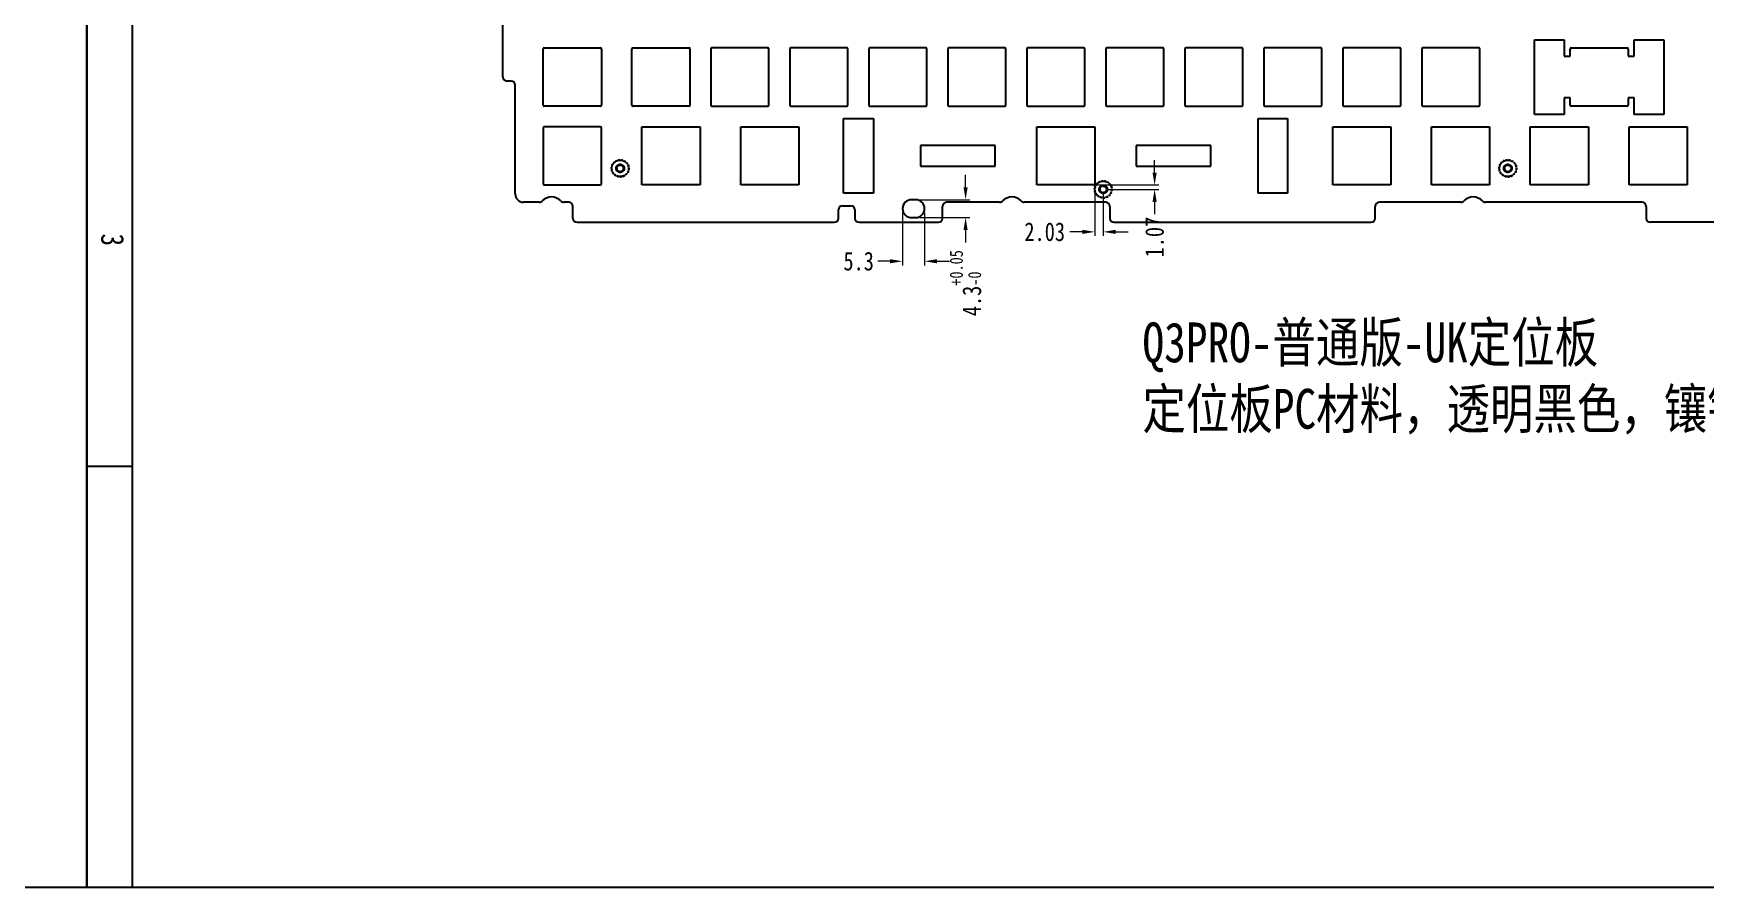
# Model space of a CAD drawing. Header units: inches. Extents: x 244 to 1530, y -66 to 358.
# Drawn here: x 874.2 to 1277.3, y -65.8 to 140 of the extents above; entities that cross this region are included whole.
import ezdxf

# ---------------------------------------------------------------- set-up
doc = ezdxf.new("R2010")
doc.units = ezdxf.units.IN
doc.header["$LTSCALE"] = 1.21
doc.header["$MEASUREMENT"] = 0
doc.header["$PDMODE"] = 3
doc.header["$PDSIZE"] = 0.3125
doc.linetypes.add('HIDDEN', pattern=[0.2, 0.1, -0.1])
doc.layers.get('0').update_dxf_attribs({"linetype": 'CONTINUOUS'})
doc.layers.get('Defpoints').update_dxf_attribs({"linetype": 'CONTINUOUS'})
doc.layers.add('DEFAULT_2', color=8, linetype='HIDDEN')
doc.layers.add('图框', color=7, linetype='CONTINUOUS')
doc.styles.get("Standard").update_dxf_attribs({"font": 'txt', "width": 0.8})
doc.dimstyles.new('YanXiu', dxfattribs={"dimscale": 1.5, "dimtxt": 3, "dimasz": 2, "dimexe": 0.66, "dimexo": 0.66, "dimgap": 0.66, "dimtad": 0, "dimdsep": 46, "dimtxsty": 'STANDARD', "dimcen": 0, "dimclrd": 3, "dimclre": 6, "dimclrt": 3, "dimazin": 2, "dimtm": 1e-09, "dimtfac": 1, "dimtofl": 0, "dimtmove": 0, "dimatfit": 3, "dimfxl": 1, "dimlwd": 5, "dimlwe": 5, "dimarcsym": 0})

# ---------------------------------------------------------------- blocks, each defined once
blk = doc.blocks.new('*D47')
at = {"color": 3, "lineweight": 5}
for p, q in [((1098.92, 102.94), (1098.92, 105.94)), ((1098.92, 92.64), (1098.92, 89.64))]:
    blk.add_line(p, q, dxfattribs=at)
at = {"color": 6, "lineweight": 5}
for p, q in [((1087.87, 99.94), (1099.91, 99.94)), ((1087.87, 95.64), (1099.91, 95.64))]:
    blk.add_line(p, q, dxfattribs=at)
at = {"color": 3}
for points in [[(1098.42, 102.94), (1099.42, 102.94), (1098.92, 99.94)], [(1098.42, 92.64), (1099.42, 92.64), (1098.92, 95.64)]]:
    blk.add_solid(points, dxfattribs=at)
at = {"layer": 'Defpoints', "color": 0}
for p in [(1086.88, 99.94), (1086.88, 95.64), (1098.92, 95.64)]:
    blk.add_point(p, dxfattribs=at)
at = {"color": 3, "insert": (1098.92, 79.83), "char_height": 4.5, "attachment_point": 5, "rotation": 90}
blk.add_mtext('4.3{\\H0.7x;\\S+0.05^ -0;}', dxfattribs=at)
blk = doc.blocks.new('*D48')
at = {"color": 6, "lineweight": 5}
for p, q in [((1083.73, 96.8), (1083.73, 84.12)), ((1089.03, 96.8), (1089.03, 84.12))]:
    blk.add_line(p, q, dxfattribs=at)
at = {"color": 3, "lineweight": 5}
for p, q in [((1080.73, 85.11), (1077.73, 85.11)), ((1092.03, 85.11), (1095.03, 85.11))]:
    blk.add_line(p, q, dxfattribs=at)
at = {"color": 3}
for points in [[(1080.73, 85.61), (1080.73, 84.61), (1083.73, 85.11)], [(1092.03, 85.61), (1092.03, 84.61), (1089.03, 85.11)]]:
    blk.add_solid(points, dxfattribs=at)
at = {"layer": 'Defpoints', "color": 0}
for p in [(1083.73, 97.79), (1089.03, 97.79), (1083.73, 85.11)]:
    blk.add_point(p, dxfattribs=at)
at = {"color": 3, "insert": (1073.14, 85.11), "char_height": 4.5, "attachment_point": 5}
blk.add_mtext('5.3', dxfattribs=at)
blk = doc.blocks.new('*D40')
at = {"color": 3, "lineweight": 5}
for p, q in [((1144.49, 106.49), (1144.49, 109.49)), ((1144.49, 99.42), (1144.49, 96.42))]:
    blk.add_line(p, q, dxfattribs=at)
at = {"color": 6, "lineweight": 5}
for p, q in [((1124.07, 103.49), (1145.48, 103.49)), ((1133.1, 102.42), (1145.48, 102.42))]:
    blk.add_line(p, q, dxfattribs=at)
at = {"color": 3}
for points in [[(1143.99, 106.49), (1144.99, 106.49), (1144.49, 103.49)], [(1143.99, 99.42), (1144.99, 99.42), (1144.49, 102.42)]]:
    blk.add_solid(points, dxfattribs=at)
at = {"layer": 'Defpoints', "color": 0}
for p in [(1123.08, 103.49), (1132.11, 102.42), (1144.49, 102.42)]:
    blk.add_point(p, dxfattribs=at)
at = {"color": 3, "insert": (1144.49, 90.93), "char_height": 4.5, "attachment_point": 5, "rotation": 90}
blk.add_mtext('1.07', dxfattribs=at)
blk = doc.blocks.new('*D41')
at = {"color": 6, "lineweight": 5}
for p, q in [((1130.08, 102.5), (1130.08, 91.2)), ((1132.11, 101.43), (1132.11, 91.2))]:
    blk.add_line(p, q, dxfattribs=at)
at = {"color": 3, "lineweight": 5}
for p, q in [((1127.08, 92.19), (1124.08, 92.19)), ((1135.11, 92.19), (1138.11, 92.19))]:
    blk.add_line(p, q, dxfattribs=at)
at = {"color": 3}
for points in [[(1127.08, 92.69), (1127.08, 91.69), (1130.08, 92.19)], [(1135.11, 92.69), (1135.11, 91.69), (1132.11, 92.19)]]:
    blk.add_solid(points, dxfattribs=at)
at = {"layer": 'Defpoints', "color": 0}
for p in [(1130.08, 103.49), (1132.11, 102.42), (1130.08, 92.19)]:
    blk.add_point(p, dxfattribs=at)
at = {"color": 3, "insert": (1117.99, 92.19), "char_height": 4.5, "attachment_point": 5}
blk.add_mtext('2.03', dxfattribs=at)

msp = doc.modelspace()

# ---------------------------------------------------------------- linework, layer by layer
at = {"color": 7, "linetype": 'Continuous'}
for p, q in [((887.041, 357.278), (887.041, -65.79)), ((887.041, -65.79), (887.041, 357.278)), ((898.047, -65.79), (898.047, 346.272)), ((987.345, 129.515), (987.345, 191.515)), ((1236.066, 138.493), (1243.266, 138.493)), ((1236.066, 120.493), (1236.066, 138.493)), ((1243.266, 138.493), (1243.266, 134.493)), ((1260.066, 138.493), (1267.266, 138.493)), ((1260.066, 134.493), (1260.066, 138.493)), ((1267.266, 138.493), (1267.266, 120.493)), ((1037.476, 136.243), (1037.476, 122.743)), ((1051.226, 136.493), (1037.726, 136.493)), ((1051.476, 122.743), (1051.476, 136.243)), ((1056.526, 136.243), (1056.526, 122.743)), ((1070.276, 136.493), (1056.776, 136.493)), ((1070.526, 122.743), (1070.526, 136.243)), ((1075.576, 136.243), (1075.576, 122.743)), ((1089.326, 136.493), (1075.826, 136.493)), ((1089.576, 122.743), (1089.576, 136.243)), ((1094.626, 136.243), (1094.626, 122.743)), ((1108.376, 136.493), (1094.876, 136.493)), ((1108.626, 122.743), (1108.626, 136.243)), ((1113.676, 136.243), (1113.676, 122.743)), ((1127.426, 136.493), (1113.926, 136.493)), ((1127.676, 122.743), (1127.676, 136.243)), ((1132.726, 136.243), (1132.726, 122.743)), ((1146.476, 136.493), (1132.976, 136.493)), ((1146.726, 122.743), (1146.726, 136.243)), ((1151.776, 136.243), (1151.776, 122.743)), ((1165.526, 136.493), (1152.026, 136.493)), ((1165.776, 122.743), (1165.776, 136.243)), ((1170.826, 136.243), (1170.826, 122.743)), ((1184.576, 136.493), (1171.076, 136.493)), ((1184.826, 122.743), (1184.826, 136.243)), ((1189.876, 136.243), (1189.876, 122.743)), ((1203.626, 136.493), (1190.126, 136.493)), ((1203.876, 122.743), (1203.876, 136.243)), ((1208.926, 136.243), (1208.926, 122.743)), ((1222.676, 136.493), (1209.176, 136.493)), ((1222.926, 122.743), (1222.926, 136.243)), ((1243.266, 134.493), (1244.666, 134.493)), ((1244.666, 134.493), (1244.666, 136.243)), ((1244.916, 136.493), (1258.416, 136.493)), ((1258.666, 136.243), (1258.666, 134.493)), ((1258.666, 134.493), (1260.066, 134.493)), ((989.345, 128.515), (988.345, 128.515)), ((990.345, 101.323), (990.345, 127.515)), ((1037.726, 122.493), (1051.226, 122.493)), ((1056.776, 122.493), (1070.276, 122.493)), ((1075.826, 122.493), (1089.326, 122.493)), ((1094.876, 122.493), (1108.376, 122.493)), ((1113.926, 122.493), (1127.426, 122.493)), ((1132.976, 122.493), (1146.476, 122.493)), ((1152.026, 122.493), (1165.526, 122.493)), ((1171.076, 122.493), (1184.576, 122.493)), ((1190.126, 122.493), (1203.626, 122.493)), ((1209.176, 122.493), (1222.676, 122.493)), ((1244.666, 124.493), (1243.266, 124.493)), ((1243.266, 124.493), (1243.266, 120.493)), ((1244.666, 122.743), (1244.666, 124.493)), ((1258.416, 122.493), (1244.916, 122.493)), ((1260.066, 124.493), (1258.666, 124.493)), ((1258.666, 124.493), (1258.666, 122.743)), ((1260.066, 120.493), (1260.066, 124.493)), ((997.101, 117.243), (997.101, 103.743)), ((1010.851, 117.493), (997.351, 117.493)), ((1011.101, 103.743), (1011.101, 117.243)), ((1020.901, 103.493), (1020.901, 117.493)), ((1020.901, 117.493), (1034.901, 117.493)), ((1034.901, 117.493), (1034.901, 103.493)), ((1044.701, 103.493), (1044.701, 117.493)), ((1044.701, 117.493), (1058.701, 117.493)), ((1058.701, 117.493), (1058.701, 103.493)), ((1069.481, 101.493), (1069.481, 119.493)), ((1069.481, 119.493), (1076.681, 119.493)), ((1076.681, 119.493), (1076.681, 101.493)), ((1116.081, 103.493), (1116.081, 117.493)), ((1116.081, 117.493), (1130.081, 117.493)), ((1130.081, 117.493), (1130.081, 103.493)), ((1169.481, 119.493), (1176.516, 119.493)), ((1169.481, 101.493), (1169.481, 119.493)), ((1176.516, 119.493), (1176.516, 101.493)), ((1187.461, 117.493), (1201.461, 117.493)), ((1187.461, 103.493), (1187.461, 117.493)), ((1201.461, 117.493), (1201.461, 103.493)), ((1211.261, 117.493), (1225.261, 117.493)), ((1211.261, 103.493), (1211.261, 117.493)), ((1225.261, 117.493), (1225.261, 103.493)), ((1235.061, 117.493), (1249.061, 117.493)), ((1235.061, 103.493), (1235.061, 117.493)), ((1243.266, 120.493), (1236.066, 120.493)), ((1249.061, 117.493), (1249.061, 103.493)), ((1258.861, 117.493), (1272.861, 117.493)), ((1258.861, 103.493), (1258.861, 117.493)), ((1267.266, 120.493), (1260.066, 120.493)), ((1272.861, 117.493), (1272.861, 103.493)), ((1088.081, 112.993), (1088.081, 107.993)), ((1106.081, 112.993), (1088.081, 112.993)), ((1106.081, 107.993), (1106.081, 112.993)), ((1158.081, 112.993), (1140.081, 112.993)), ((1140.081, 112.993), (1140.081, 107.993)), ((1158.081, 107.993), (1158.081, 112.993)), ((1088.081, 107.993), (1106.081, 107.993)), ((1140.081, 107.993), (1158.081, 107.993)), ((997.351, 103.493), (1010.851, 103.493)), ((1034.901, 103.493), (1020.901, 103.493)), ((1058.701, 103.493), (1044.701, 103.493)), ((1076.681, 101.493), (1069.481, 101.493)), ((1130.081, 103.493), (1116.081, 103.493)), ((1176.516, 101.493), (1169.481, 101.493)), ((1201.461, 103.493), (1187.461, 103.493)), ((1225.261, 103.493), (1211.261, 103.493)), ((1249.061, 103.493), (1235.061, 103.493)), ((1272.861, 103.493), (1258.861, 103.493)), ((996.147, 99.323), (992.345, 99.323)), ((1003.245, 99.323), (1002.076, 99.323)), ((1004.245, 95.493), (1004.245, 98.323)), ((1068.245, 95.493), (1068.245, 97.493)), ((1069.245, 98.493), (1071.245, 98.493)), ((1072.245, 97.493), (1072.245, 95.493)), ((1086.876, 99.943), (1085.876, 99.943)), ((1093.376, 95.493), (1093.376, 98.323)), ((1107.131, 99.323), (1094.376, 99.323)), ((1132.696, 99.323), (1113.06, 99.323)), ((1133.696, 98.323), (1133.696, 95.493)), ((1197.695, 95.493), (1197.695, 98.323)), ((1218.331, 99.323), (1198.695, 99.323)), ((1262.015, 99.323), (1224.26, 99.323)), ((1263.015, 98.323), (1263.015, 95.493)), ((1005.245, 94.493), (1067.245, 94.493)), ((1073.245, 94.493), (1092.376, 94.493)), ((1085.876, 95.643), (1086.876, 95.643)), ((1134.696, 94.493), (1196.695, 94.493)), ((1326.146, 94.493), (1264.015, 94.493)), ((898.047, 35.684), (887.041, 35.684)), ((887.041, -65.79), (244.295, -65.79)), ((1529.788, -65.79), (887.041, -65.79))]:
    msp.add_line(p, q, dxfattribs=at)
at = {"color": 6}
for p, q in [((997.101, 122.743), (997.101, 136.243)), ((997.351, 136.493), (1010.851, 136.493)), ((1011.101, 136.243), (1011.101, 122.743)), ((1018.476, 122.743), (1018.476, 136.243)), ((1018.726, 136.493), (1032.226, 136.493)), ((1032.476, 136.243), (1032.476, 122.743)), ((1010.851, 122.493), (997.351, 122.493)), ((1032.226, 122.493), (1018.726, 122.493))]:
    msp.add_line(p, q, dxfattribs=at)
for centre, start, end in [((997.351, 136.243), 90, 180), ((1010.851, 136.243), 0, 90), ((1018.726, 136.243), 90, 180), ((1032.226, 136.243), 0, 90), ((997.351, 122.743), 180, 270), ((1010.851, 122.743), 270, 0), ((1018.726, 122.743), 180, 270), ((1032.226, 122.743), 270, 0)]:
    msp.add_arc(centre, 0.25, start, end, dxfattribs=at)
at = {"color": 7, "linetype": 'Continuous'}
for centre, radius, start, end in [((1037.726, 136.243), 0.25, 90, 180), ((1051.226, 136.243), 0.25, 0, 90), ((1056.776, 136.243), 0.25, 90, 180), ((1070.276, 136.243), 0.25, 0, 90), ((1075.826, 136.243), 0.25, 90, 180), ((1089.326, 136.243), 0.25, 0, 90), ((1094.876, 136.243), 0.25, 90, 180), ((1108.376, 136.243), 0.25, 0, 90), ((1113.926, 136.243), 0.25, 90, 180), ((1127.426, 136.243), 0.25, 0, 90), ((1132.976, 136.243), 0.25, 90, 180), ((1146.476, 136.243), 0.25, 0, 90), ((1152.026, 136.243), 0.25, 90, 180), ((1165.526, 136.243), 0.25, 0, 90), ((1171.076, 136.243), 0.25, 90, 180), ((1184.576, 136.243), 0.25, 0, 90), ((1190.126, 136.243), 0.25, 90, 180), ((1203.626, 136.243), 0.25, 0, 90), ((1209.176, 136.243), 0.25, 90, 180), ((1222.676, 136.243), 0.25, 0, 90), ((1244.916, 136.243), 0.25, 90, 180), ((1258.416, 136.243), 0.25, 0, 90), ((988.345, 129.515), 1, 180, 270), ((989.345, 127.515), 1, 360, 90), ((1037.726, 122.743), 0.25, 180, 270), ((1051.226, 122.743), 0.25, 270, 0), ((1056.776, 122.743), 0.25, 180, 270), ((1070.276, 122.743), 0.25, 270, 0), ((1075.826, 122.743), 0.25, 180, 270), ((1089.326, 122.743), 0.25, 270, 0), ((1094.876, 122.743), 0.25, 180, 270), ((1108.376, 122.743), 0.25, 270, 0), ((1113.926, 122.743), 0.25, 180, 270), ((1127.426, 122.743), 0.25, 270, 0), ((1132.976, 122.743), 0.25, 180, 270), ((1146.476, 122.743), 0.25, 270, 0), ((1152.026, 122.743), 0.25, 180, 270), ((1165.526, 122.743), 0.25, 270, 0), ((1171.076, 122.743), 0.25, 180, 270), ((1184.576, 122.743), 0.25, 270, 0), ((1190.126, 122.743), 0.25, 180, 270), ((1203.626, 122.743), 0.25, 270, 0), ((1209.176, 122.743), 0.25, 180, 270), ((1222.676, 122.743), 0.25, 270, 0), ((1244.916, 122.743), 0.25, 180, 270), ((1258.416, 122.743), 0.25, 270, 0), ((997.351, 117.243), 0.25, 90, 180), ((1010.851, 117.243), 0.25, 0, 90), ((992.345, 101.323), 2, 180, 270), ((997.351, 103.743), 0.25, 180, 270), ((1010.851, 103.743), 0.25, 270, 0), ((1003.245, 98.323), 1, 0, 90), ((1069.245, 97.493), 1, 90, 180), ((1071.245, 97.493), 1, 0, 90), ((1085.876, 97.793), 2.15, 90, 270), ((1086.876, 97.793), 2.15, 270, 90), ((1094.376, 98.323), 1, 90, 180), ((1132.696, 98.323), 1, 0, 90), ((1198.695, 98.323), 1, 90, 180), ((1262.015, 98.323), 1, 0, 90), ((1005.245, 95.493), 1, 180, 270), ((1067.245, 95.493), 1, 270, 0), ((1073.245, 95.493), 1, 180, 270), ((1092.376, 95.493), 1, 270, 0), ((1134.696, 95.493), 1, 180, 270), ((1196.695, 95.493), 1, 270, 0), ((1264.015, 95.493), 1, 180, 270)]:
    msp.add_arc(centre, radius, start, end, dxfattribs=at)
for centre, radius, start, end in [((996.147, 100.323), 1, 270, 316.33055), ((999.111, 97.493), 3.098, 43.66945, 136.33055), ((1002.076, 100.323), 1, 223.66945, 270), ((1107.131, 100.323), 1, 270, 316.33055), ((1110.096, 97.493), 3.098, 43.66945, 136.33055), ((1113.06, 100.323), 1, 223.66945, 270), ((1218.331, 100.323), 1, 270, 316.33055), ((1221.296, 97.493), 3.098, 43.66945, 136.33055), ((1224.26, 100.323), 1, 223.66945, 270)]:
    msp.add_arc(centre, radius, start, end)
at = {"layer": 'DEFAULT_2', "color": 2, "linetype": 'HIDDEN', "ltscale": 3}
for centre, radius in [((1015.641, 107.493), 2.1), ((1015.641, 107.493), 2), ((1229.641, 107.493), 2.1), ((1229.641, 107.493), 2), ((1132.111, 102.423), 2.1), ((1132.111, 102.423), 2)]:
    msp.add_circle(centre, radius, dxfattribs=at)
at = {"layer": 'DEFAULT_2', "color": 8, "linetype": 'HIDDEN'}
for centre, radius in [((1015.641, 107.493), 2), ((1229.641, 107.493), 2), ((1015.641, 107.493), 0.8), ((1229.641, 107.493), 0.8), ((1132.111, 102.423), 2), ((1132.111, 102.423), 0.8)]:
    msp.add_circle(centre, radius, dxfattribs=at)
at = {"layer": 'DEFAULT_2', "color": 2, "linetype": 'HIDDEN', "ltscale": 3}
for centre in [(1015.641, 107.493), (1229.641, 107.493), (1132.111, 102.423)]:
    msp.add_arc(centre, 0.8, 14.02007, 349.76183, dxfattribs=at)
for points, knots in [([(1015.063, 108.289), (1015.229, 108.409), (1015.649, 108.546), (1016.27, 108.336), (1016.648, 107.798), (1016.633, 107.142), (1016.231, 106.622), (1015.6, 106.442), (1014.985, 106.671), (1014.625, 107.221), (1014.662, 107.876), (1015.08, 108.382), (1015.717, 108.542), (1016.324, 108.293), (1016.665, 107.732), (1016.607, 107.078), (1016.173, 106.586), (1015.531, 106.447), (1014.932, 106.716), (1014.61, 107.288), (1014.689, 107.939), (1015.139, 108.417), (1015.785, 108.535), (1016.375, 108.247), (1016.679, 107.665), (1016.578, 107.016), (1016.113, 106.553), (1015.463, 106.456), (1014.883, 106.764), (1014.598, 107.355), (1014.72, 108.001), (1015.201, 108.448), (1015.852, 108.524), (1016.235, 108.304), (1016.372, 108.151)], [0, 0, 0, 0, 0.0312476, 0.0624971, 0.0937489, 0.1250021, 0.1562545, 0.1875048, 0.2187528, 0.25, 0.2812478, 0.3124976, 0.3437497, 0.3750029, 0.4062551, 0.437505, 0.4687528, 0.5, 0.531248, 0.5624981, 0.5937504, 0.6250037, 0.6562556, 0.6875051, 0.7187528, 0.75, 0.7812482, 0.8124987, 0.8437513, 0.8750044, 0.906256, 0.9375053, 0.9687528, 1, 1, 1, 1]), ([(1014.831, 107.986), (1014.778, 107.877), (1014.714, 107.635), (1014.768, 107.264), (1014.968, 106.947), (1015.181, 106.811), (1015.295, 106.772)], [0, 0, 0, 0, 0.2502593, 0.5002707, 0.7502686, 1, 1, 1, 1]), ([(1229.063, 108.289), (1229.229, 108.409), (1229.649, 108.546), (1230.27, 108.336), (1230.648, 107.798), (1230.633, 107.142), (1230.231, 106.622), (1229.6, 106.442), (1228.985, 106.671), (1228.625, 107.221), (1228.662, 107.876), (1229.08, 108.382), (1229.717, 108.542), (1230.324, 108.293), (1230.665, 107.732), (1230.607, 107.078), (1230.173, 106.586), (1229.531, 106.447), (1228.932, 106.716), (1228.61, 107.288), (1228.689, 107.939), (1229.139, 108.417), (1229.785, 108.535), (1230.375, 108.247), (1230.679, 107.665), (1230.578, 107.016), (1230.113, 106.553), (1229.463, 106.456), (1228.883, 106.764), (1228.598, 107.355), (1228.72, 108.001), (1229.201, 108.448), (1229.852, 108.524), (1230.235, 108.304), (1230.372, 108.151)], [0, 0, 0, 0, 0.0312476, 0.0624971, 0.0937489, 0.1250021, 0.1562545, 0.1875048, 0.2187528, 0.25, 0.2812478, 0.3124976, 0.3437497, 0.3750029, 0.4062551, 0.437505, 0.4687528, 0.5, 0.531248, 0.5624981, 0.5937504, 0.6250037, 0.6562556, 0.6875051, 0.7187528, 0.75, 0.7812482, 0.8124987, 0.8437513, 0.8750044, 0.906256, 0.9375053, 0.9687528, 1, 1, 1, 1]), ([(1228.831, 107.986), (1228.778, 107.877), (1228.714, 107.635), (1228.768, 107.264), (1228.968, 106.947), (1229.181, 106.811), (1229.295, 106.772)], [0, 0, 0, 0, 0.2502593, 0.5002707, 0.7502686, 1, 1, 1, 1]), ([(1131.533, 103.219), (1131.699, 103.339), (1132.119, 103.476), (1132.74, 103.266), (1133.118, 102.729), (1133.103, 102.072), (1132.701, 101.553), (1132.07, 101.372), (1131.455, 101.602), (1131.095, 102.151), (1131.132, 102.806), (1131.55, 103.313), (1132.187, 103.472), (1132.794, 103.223), (1133.135, 102.662), (1133.077, 102.008), (1132.643, 101.516), (1132.001, 101.377), (1131.402, 101.646), (1131.08, 102.218), (1131.159, 102.87), (1131.609, 103.347), (1132.255, 103.465), (1132.845, 103.177), (1133.149, 102.595), (1133.048, 101.946), (1132.583, 101.483), (1131.933, 101.387), (1131.353, 101.694), (1131.068, 102.286), (1131.19, 102.931), (1131.671, 103.378), (1132.322, 103.454), (1132.705, 103.234), (1132.842, 103.081)], [0, 0, 0, 0, 0.0312476, 0.0624971, 0.0937489, 0.1250021, 0.1562545, 0.1875048, 0.2187528, 0.25, 0.2812478, 0.3124976, 0.3437497, 0.3750029, 0.4062551, 0.437505, 0.4687528, 0.5, 0.531248, 0.5624981, 0.5937504, 0.6250037, 0.6562556, 0.6875051, 0.7187528, 0.75, 0.7812482, 0.8124987, 0.8437513, 0.8750044, 0.906256, 0.9375053, 0.9687528, 1, 1, 1, 1]), ([(1131.301, 102.916), (1131.248, 102.807), (1131.184, 102.565), (1131.238, 102.194), (1131.438, 101.878), (1131.651, 101.742), (1131.765, 101.702)], [0, 0, 0, 0, 0.2502593, 0.5002707, 0.7502686, 1, 1, 1, 1])]:
    msp.add_open_spline(points, degree=3, knots=knots, dxfattribs=at)

# ---------------------------------------------------------------- texts
at = {"color": 7, "linetype": 'Continuous', "insert": (896.029, 91.773), "char_height": 5.503, "width": 5.50297, "attachment_point": 1, "rotation": 270, "line_spacing_factor": 0.9}
msp.add_mtext('3', dxfattribs=at)
at = {"layer": '图框', "lineweight": 0, "insert": (1141.559, 70.367), "char_height": 9.6, "width": 228.28908, "attachment_point": 1}
msp.add_mtext('{\\fSimSun|b0|i0|c134|p54;\\C1;Q3PRO-普通版-UK定位板\\P定位板PC材料，透明黑色，镶铁铆钉，镀镍}', dxfattribs=at)

# ---------------------------------------------------------------- dimensions: what is measured, and where the dimension line sits
dim = msp.add_linear_dim(base=(1144.486, 102.423), p1=(1123.081, 103.493), p2=(1132.111, 102.423), angle=90, dimstyle='YanXiu')
dim.commit()
dim.dimension.update_dxf_attribs({"geometry": '*D40', "text_midpoint": (1144.486, 90.933)})
dim = msp.add_linear_dim(base=(1098.919, 95.643), p1=(1086.876, 99.943), p2=(1086.876, 95.643), angle=90, text='<>{\\H0.7x;\\S+0.05^ -0;}', dimstyle='YanXiu')
dim.commit()
dim.dimension.update_dxf_attribs({"geometry": '*D47', "text_midpoint": (1098.919, 79.833), "dimtype": 160})
dim = msp.add_linear_dim(base=(1130.081, 92.187), p1=(1132.111, 102.423), p2=(1130.081, 103.493), dimstyle='YanXiu')
dim.commit()
dim.dimension.update_dxf_attribs({"geometry": '*D41', "text_midpoint": (1117.991, 92.187)})
dim = msp.add_linear_dim(base=(1083.726, 85.109), p1=(1089.026, 97.793), p2=(1083.726, 97.793), dimstyle='YanXiu')
dim.commit()
dim.dimension.update_dxf_attribs({"geometry": '*D48', "text_midpoint": (1073.136, 85.109), "dimtype": 160})

doc.saveas('drawing.dxf')
